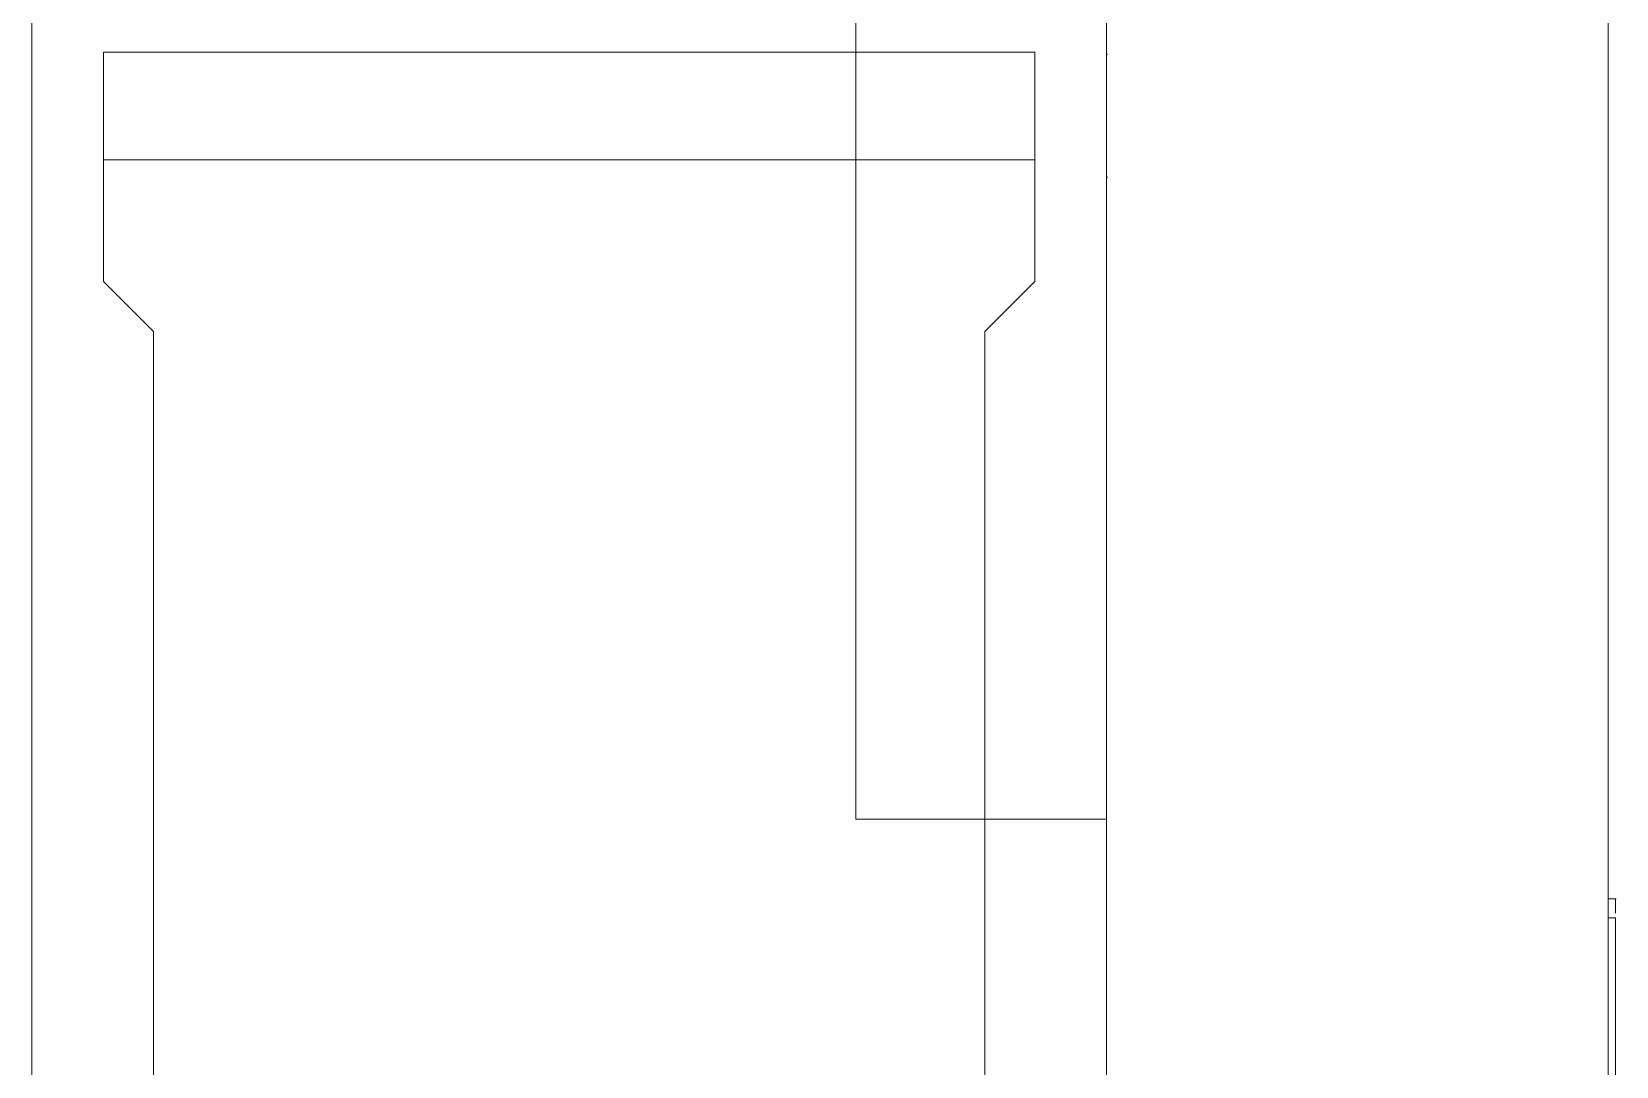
# Model space of a CAD drawing. Header units: millimetres. Extents: x 6750 to 121550, y -28210 to 66060.
# Drawn here: x 16093.57 to 16113.4, y 16172.14 to 16185.09 of the extents above; entities that cross this region are included whole.
import ezdxf

# ---------------------------------------------------------------- set-up
doc = ezdxf.new("R2010")
doc.units = ezdxf.units.MM
doc.layers.add('1', color=7, linetype='Continuous')

# ---------------------------------------------------------------- blocks, each defined once
blk = doc.blocks.new('1')
at = {"layer": '1', "color": 7, "linetype": 'Continuous', "lineweight": 13}
for p, q in [((40264.824, 18139.999), (40264.824, 18122.849)), ((40279.824, 18139.999), (40279.824, 18122.849)), ((40264.824, 18122.849), (40264.824, 18122.199)), ((40279.824, 18122.849), (40279.824, 18122.199))]:
    blk.add_line(p, q, dxfattribs=at)
blk = doc.blocks.new('2')
at = {"layer": '1', "color": 7, "linetype": 'Continuous', "lineweight": 13}
for p, q in [((40322.163, 18134.582), (40322.163, 18076.348)), ((40337.163, 18134.582), (40337.163, 18076.348)), ((40323.163, 18128.615), (40323.163, 18131.815)), ((40323.163, 18131.815), (40336.163, 18131.815)), ((40336.163, 18131.815), (40336.163, 18128.615)), ((40337.175, 18131.79), (40337.163, 18131.79)), ((40337.175, 18131.785), (40337.163, 18131.785)), ((40336.163, 18130.315), (40323.163, 18130.315)), ((40337.163, 18130.072), (40337.175, 18130.072)), ((40337.163, 18130.067), (40337.175, 18130.067)), ((40323.863, 18127.915), (40323.163, 18128.615)), ((40336.163, 18128.615), (40335.463, 18127.915)), ((40323.863, 18103.215), (40323.863, 18127.915)), ((40335.463, 18127.915), (40335.463, 18103.215))]:
    blk.add_line(p, q, dxfattribs=at)
blk = doc.blocks.new('8')
at = {"layer": '1', "color": 7, "linetype": 'Continuous', "lineweight": 13}
for p, q in [((40342.913, 18081.516), (40342.913, 18150.916)), ((40349.913, 18081.516), (40349.913, 18150.916)), ((40339.413, 18145.966), (40339.413, 18129.866)), ((40339.413, 18129.866), (40342.913, 18129.866)), ((40350.026, 18128.751), (40349.913, 18128.751)), ((40350.013, 18128.487), (40349.913, 18128.487))]:
    blk.add_line(p, q, dxfattribs=at)
for points, knots in [([(40350.013, 18128.555), (40350.013, 18128.607), (40350.013, 18128.714), (40350.013, 18128.751), (40350.013, 18128.751)], [0, 0, 0, 0, 0.401696, 1, 1, 1, 1]), ([(40350.013, 18125.799), (40350.013, 18125.799), (40350.013, 18125.864), (40350.013, 18126.259), (40350.013, 18126.944), (40350.013, 18127.706), (40350.013, 18128.24), (40350.013, 18128.487)], [0, 0, 0, 0, 0.115239, 0.31348, 0.502209, 0.769762, 1, 1, 1, 1])]:
    blk.add_open_spline(points, degree=3, knots=knots, dxfattribs=at)

msp = doc.modelspace()

# ---------------------------------------------------------------- block references
at = {"xscale": 0.8966695132365401, "yscale": 0.8966695132365401, "zscale": 0.8966695132365401}
for name, p in [('2', (-20062.08, -73.414)), ('1', (-20010.666, -77.482)), ('8', (-20067.236, -81.263))]:
    msp.add_blockref(name, p, dxfattribs=at)

doc.saveas('drawing.dxf')
